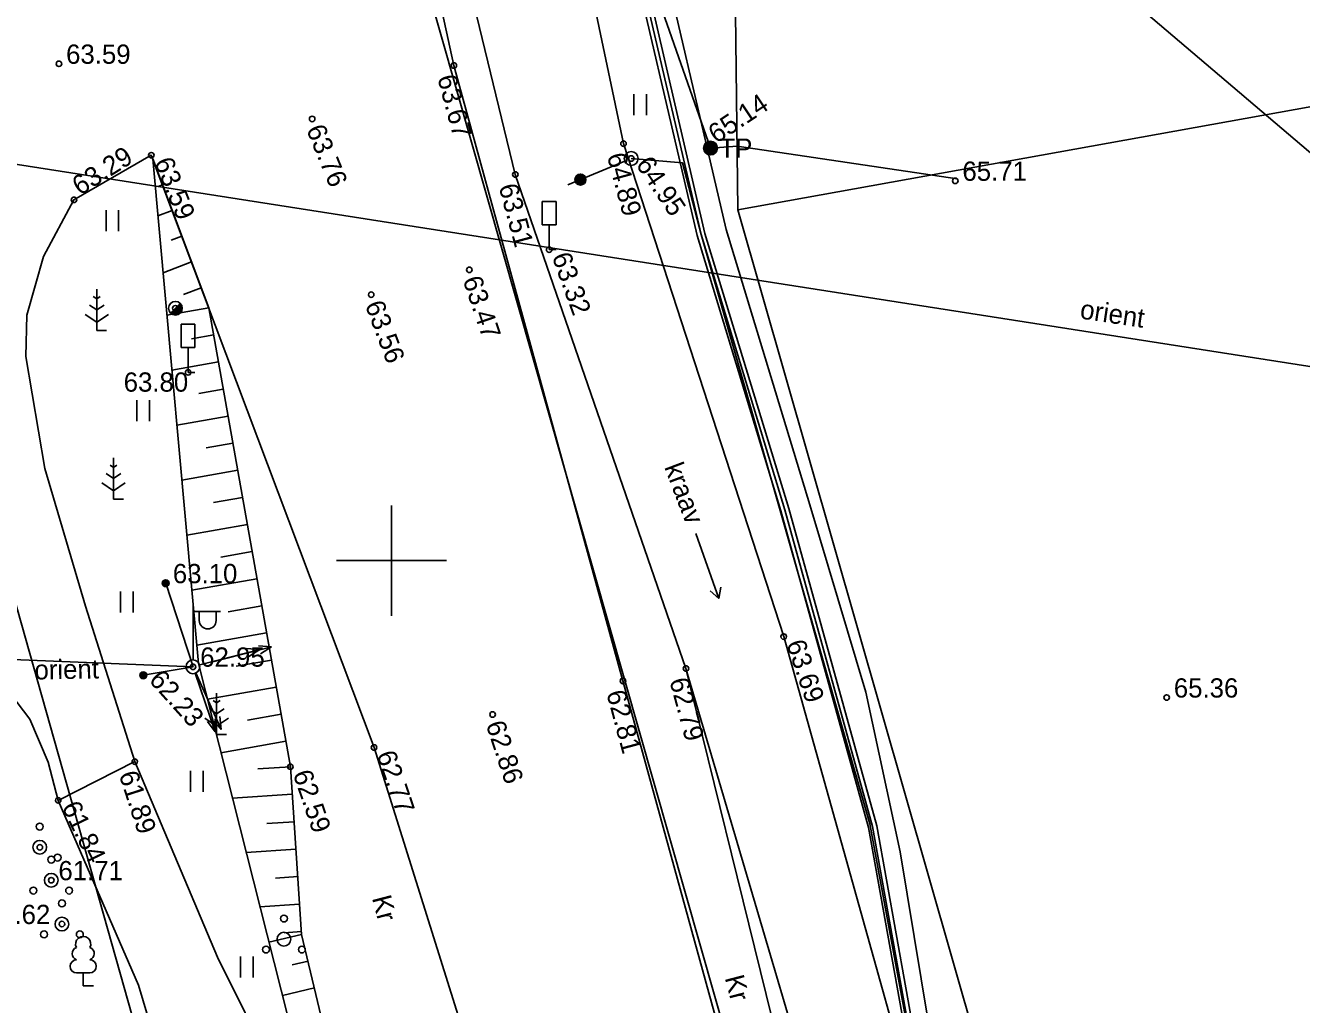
# Model space of a CAD drawing. Extents: x 640470 to 644697, y 6457238 to 6460985.
# Drawn here: x 641436.71 to 641483.06, y 6457983.87 to 6458019.44 of the extents above; entities that cross this region are included whole.
import ezdxf

# ---------------------------------------------------------------- set-up
doc = ezdxf.new("R2010")
doc.units = 0
for name, color, linetype in [('HALJASTUS', 7, 'Continuous'), ('KORGUS', 7, 'Continuous'), ('LIIKLUS', 7, 'Continuous'), ('MOOTKORG', 7, 'Continuous'), ('MOOTMPUNKT', 7, 'Continuous'), ('MOOTPIIR', 7, 'Continuous'), ('MPKAABEL', 7, 'Continuous'), ('MPOHULIIN', 7, 'Continuous'), ('PIIR', 7, 'Continuous'), ('POST', 7, 'Continuous'), ('PUU', 7, 'Continuous'), ('RELJEEF', 7, 'Continuous'), ('SIOHULIIN', 7, 'Continuous'), ('SITRASS', 7, 'Continuous'), ('TEE', 7, 'Continuous'), ('VEEKOGU', 7, 'Continuous'), ('VORK', 7, 'Continuous'), ('VTRASS', 7, 'Continuous')]:
    doc.layers.add(name, color=color, linetype=linetype)

msp = doc.modelspace()

# ---------------------------------------------------------------- linework, layer by layer
at = {"layer": 'HALJASTUS'}
for p, q in [((641458.808, 6458016.189), (641458.808, 6458016.95)), ((641459.263, 6458016.189), (641459.263, 6458016.95)), ((641439.635, 6458011.968), (641439.635, 6458012.729)), ((641440.09, 6458011.968), (641440.09, 6458012.729)), ((641440.759, 6458005.073), (641440.759, 6458005.834)), ((641441.215, 6458005.073), (641441.215, 6458005.834)), ((641440.162, 6457998.112), (641440.162, 6457998.873)), ((641440.617, 6457998.112), (641440.617, 6457998.873)), ((641442.702, 6457991.604), (641442.702, 6457992.365)), ((641443.157, 6457991.604), (641443.157, 6457992.365)), ((641444.518, 6457984.858), (641444.518, 6457985.619)), ((641444.973, 6457984.858), (641444.973, 6457985.619))]:
    msp.add_line(p, q, dxfattribs=at)
msp.add_lwpolyline([(641498.237, 6457996.328), (641506.582, 6458000.932), (641497.518, 6458009.693), (641492.241, 6458017.666), (641471.087, 6458032.883), (641456.782, 6458028.715), (641461.59, 6458014.99), (641462.56, 6458015.06), (641470.55, 6458013.87)], dxfattribs=at)
at = {"layer": 'KORGUS'}
for centre in [(641437.924, 6458018.052), (641452.27, 6458017.99), (641447.122, 6458016.048), (641458.43, 6458015.15), (641441.28, 6458014.73), (641458.71, 6458014.61), (641461.59, 6458014.99), (641454.5, 6458014.03), (641470.48, 6458013.8), (641438.47, 6458013.11), (641455.73, 6458011.3), (641452.83, 6458010.566), (641449.267, 6458009.662), (641442.616, 6458006.839), (641441.802, 6457999.18), (641464.25, 6457997.24), (641460.7, 6457996.08), (641440.986, 6457995.834), (641458.41, 6457995.63), (641478.159, 6457995.025), (641453.675, 6457994.41), (641449.37, 6457993.21), (641440.679, 6457992.698), (641446.33, 6457992.51), (641437.898, 6457991.29), (641437.231, 6457989.583), (641438.033, 6457986.797)]:
    msp.add_circle(centre, 0.1, dxfattribs=at)
at = {"layer": 'LIIKLUS'}
for p, q in [((641455.48, 6458013.05), (641455.48, 6458012.2)), ((641455.98, 6458013.05), (641455.48, 6458013.05)), ((641455.98, 6458013.05), (641455.98, 6458012.2)), ((641455.98, 6458012.2), (641455.48, 6458012.2)), ((641455.73, 6458012.2), (641455.73, 6458011.3)), ((641455.98, 6458011.3), (641455.73, 6458011.3)), ((641442.366, 6458008.589), (641442.366, 6458007.739)), ((641442.866, 6458008.589), (641442.366, 6458008.589)), ((641442.866, 6458008.589), (641442.866, 6458007.739)), ((641442.866, 6458007.739), (641442.366, 6458007.739)), ((641442.616, 6458007.739), (641442.616, 6458006.839)), ((641442.866, 6458006.839), (641442.616, 6458006.839))]:
    msp.add_line(p, q, dxfattribs=at)
at = {"layer": 'MOOTMPUNKT'}
for centre in [(641442.153, 6458009.169), (641442.793, 6457996.143), (641437.645, 6457988.388)]:
    msp.add_circle(centre, 0.1, dxfattribs=at)
at = {"layer": 'MOOTPIIR'}
msp.add_lwpolyline([(641481.73, 6457914.006), (641445.708, 6458040.521), (641464.724, 6458030.69), (641533.412, 6457972.27), (641558.698, 6457951.252), (641552.246, 6457939.7), (641490.197, 6457841.738)], dxfattribs=at)
at = {"layer": 'MPKAABEL'}
msp.add_lwpolyline([(641442.795, 6457996.147), (641434.145, 6457996.489), (641418.112, 6457991.867)], dxfattribs=at)
at = {"layer": 'MPOHULIIN'}
for p, q in [((641443.037, 6457996.209), (641445.216, 6457996.768)), ((641443.465, 6457996.316), (641445.645, 6457996.874)), ((641445.216, 6457996.768), (641444.742, 6457996.802)), ((641445.216, 6457996.768), (641444.816, 6457996.512)), ((641445.645, 6457996.874), (641445.171, 6457996.908)), ((641445.645, 6457996.874), (641445.244, 6457996.618)), ((641442.795, 6457996.147), (641442.795, 6457996.147)), ((641442.795, 6457996.147), (641442.795, 6457996.147)), ((641442.795, 6457996.147), (641442.795, 6457996.147)), ((641443.223, 6457996.254), (641443.223, 6457996.254)), ((641442.876, 6457995.91), (641443.604, 6457993.781)), ((641442.897, 6457995.918), (641443.812, 6457993.863)), ((641443.812, 6457993.863), (641443.766, 6457994.336)), ((641443.604, 6457993.781), (641443.318, 6457994.161)), ((641443.812, 6457993.863), (641443.492, 6457994.215)), ((641443.604, 6457993.781), (641443.6, 6457994.257))]:
    msp.add_line(p, q, dxfattribs=at)
at = {"layer": 'PIIR'}
for points in [[(641395.63, 6458127.16), (641412.9, 6458082.12), (641427.31, 6458030.43), (641442.38, 6457977.11), (641451.93, 6457947.63), (641462.78, 6457910.93), (641468.45, 6457913.19), (641493.46, 6457821.79), (641507.79, 6457851.19), (641480.81, 6457949.08), (641462.58, 6458012.74), (641461.82, 6458077.06), (641454.74, 6458125.42), (641455.34, 6458127.27), (641442.85, 6458140.04)], [(641442.38, 6457977.11), (641427.31, 6458030.43), (641295.62, 6457988.47), (641331.23, 6457942.37)], [(641533.09, 6457980.62), (641495.07, 6458018.6), (641462.58, 6458012.74), (641480.81, 6457949.08), (641507.44, 6457959.09)]]:
    msp.add_lwpolyline(points, close=True, dxfattribs=at)
at = {"layer": 'POST'}
for p, q in [((641441.976, 6458008.993), (641442.33, 6458009.346)), ((641441.802, 6457999.18), (641442.795, 6457996.147)), ((641442.795, 6457996.397), (641442.795, 6457998.397)), ((641442.795, 6457998.147), (641443.795, 6457998.147)), ((641443.022, 6457997.826), (641443.022, 6457998.147)), ((641443.634, 6457997.826), (641443.634, 6457998.147)), ((641442.795, 6457996.147), (641440.986, 6457995.834)), ((641442.795, 6457996.147), (641442.795, 6457996.147))]:
    msp.add_line(p, q, dxfattribs=at)
for centre, radius in [((641461.59, 6458014.99), 0.25), ((641461.59, 6458014.99), 0.225), ((641461.59, 6458014.99), 0.2), ((641461.59, 6458014.99), 0.175), ((641458.71, 6458014.61), 0.25), ((641461.59, 6458014.99), 0.15), ((641461.59, 6458014.99), 0.125), ((641461.59, 6458014.99), 0.1), ((641461.59, 6458014.99), 0.075), ((641461.59, 6458014.99), 0.05), ((641461.59, 6458014.99), 0.025), ((641442.153, 6458009.169), 0.25), ((641441.802, 6457999.18), 0.125), ((641441.802, 6457999.18), 0.105), ((641441.802, 6457999.18), 0.0851), ((641441.802, 6457999.18), 0.0651), ((641441.802, 6457999.18), 0.0451), ((641441.802, 6457999.18), 0.0251), ((641441.802, 6457999.18), 0.00511), ((641442.793, 6457996.143), 0.25), ((641440.986, 6457995.834), 0.125), ((641440.986, 6457995.834), 0.105), ((641440.986, 6457995.834), 0.0851), ((641440.986, 6457995.834), 0.0651), ((641440.986, 6457995.834), 0.0451), ((641440.986, 6457995.834), 0.0251), ((641440.986, 6457995.834), 0.00511)]:
    msp.add_circle(centre, radius, dxfattribs=at)
for centre, radius, start, end in [((641442.153, 6458009.169), 0.225, 224.8541, 45.0356), ((641442.153, 6458009.169), 0.2, 224.8427, 45.047), ((641442.153, 6458009.169), 0.175, 224.8281, 45.0616), ((641442.153, 6458009.169), 0.15, 224.8087, 45.081), ((641442.153, 6458009.169), 0.125, 224.7814, 45.1083), ((641442.153, 6458009.169), 0.1, 224.7406, 45.1491), ((641442.153, 6458009.169), 0.075, 224.6725, 45.2172), ((641442.153, 6458009.169), 0.05, 224.5363, 45.3534), ((641442.153, 6458009.169), 0.025, 224.1278, 45.7619), ((641443.328, 6457997.826), 0.306, 180, 0)]:
    msp.add_arc(centre, radius, start, end, dxfattribs=at)
at = {"layer": 'PUU'}
for p, q in [((641439.297, 6458009.51), (641439.172, 6458009.593)), ((641439.297, 6458009.86), (641439.297, 6458008.36)), ((641439.421, 6458009.593), (641439.297, 6458009.51)), ((641439.297, 6458009.11), (641439.03, 6458009.287)), ((641439.563, 6458009.287), (641439.297, 6458009.11)), ((641438.872, 6458008.949), (641439.297, 6458008.666)), ((641439.297, 6458008.666), (641439.721, 6458008.949)), ((641439.657, 6458008.36), (641439.297, 6458008.36)), ((641439.906, 6458003.735), (641439.906, 6458002.235)), ((641439.906, 6458002.985), (641439.64, 6458003.163)), ((641439.906, 6458003.385), (641439.782, 6458003.468)), ((641440.031, 6458003.468), (641439.906, 6458003.385)), ((641440.173, 6458003.163), (641439.906, 6458002.985)), ((641439.482, 6458002.825), (641439.906, 6458002.542)), ((641439.906, 6458002.542), (641440.331, 6458002.825)), ((641440.266, 6458002.235), (641439.906, 6458002.235)), ((641443.653, 6457994.834), (641443.529, 6457994.917)), ((641443.653, 6457995.184), (641443.653, 6457993.684)), ((641443.778, 6457994.917), (641443.653, 6457994.834)), ((641443.653, 6457994.434), (641443.387, 6457994.612)), ((641443.92, 6457994.612), (641443.653, 6457994.434)), ((641443.229, 6457994.274), (641443.653, 6457993.991)), ((641443.653, 6457993.991), (641444.077, 6457994.274)), ((641444.013, 6457993.684), (641443.653, 6457993.684)), ((641439.045, 6457985.021), (641438.565, 6457985.021)), ((641438.805, 6457984.546), (641438.805, 6457985.021)), ((641439.185, 6457984.546), (641438.805, 6457984.546))]:
    msp.add_line(p, q, dxfattribs=at)
for centre, radius in [((641437.225, 6457990.337), 0.125), ((641437.225, 6457989.587), 0.25), ((641437.645, 6457989.138), 0.125), ((641437.875, 6457989.212), 0.125), ((641437.645, 6457988.388), 0.25), ((641436.995, 6457988.013), 0.125), ((641438.295, 6457988.013), 0.125), ((641438.033, 6457987.547), 0.125), ((641438.033, 6457986.797), 0.25), ((641446.097, 6457986.996), 0.125), ((641437.383, 6457986.422), 0.125), ((641438.683, 6457986.422), 0.125), ((641446.097, 6457986.246), 0.25), ((641445.447, 6457985.871), 0.125), ((641446.747, 6457985.871), 0.125)]:
    msp.add_circle(centre, radius, dxfattribs=at)
for centre, radius, start, end in [((641438.805, 6457986.066), 0.277, 332.5799, 207.4201), ((641438.567, 6457985.259), 0.238, 90.0016, 269.3953), ((641438.635, 6457985.719), 0.233, 109.0217, 253.1415), ((641438.975, 6457985.719), 0.233, 286.8508, 70.9859), ((641439.042, 6457985.259), 0.238, 270.6047, 89.9984)]:
    msp.add_arc(centre, radius, start, end, dxfattribs=at)
at = {"layer": 'RELJEEF'}
for p, q in [((641441.331, 6458014.593), (641441.331, 6458014.593)), ((641441.684, 6458013.657), (641441.555, 6458013.608)), ((641442.037, 6458012.722), (641441.518, 6458012.526)), ((641442.39, 6458011.786), (641442.001, 6458011.639)), ((641442.743, 6458010.851), (641441.705, 6458010.459)), ((641443.096, 6458009.915), (641442.448, 6458009.67)), ((641443.37, 6458009.19), (641441.845, 6458008.919)), ((641443.545, 6458008.205), (641442.74, 6458008.063)), ((641443.719, 6458007.221), (641442.026, 6458006.92)), ((641443.894, 6458006.236), (641443.005, 6458006.078)), ((641444.069, 6458005.252), (641442.206, 6458004.921)), ((641444.244, 6458004.267), (641443.27, 6458004.094)), ((641444.418, 6458003.282), (641442.387, 6458002.922)), ((641444.593, 6458002.298), (641443.535, 6458002.11)), ((641444.768, 6458001.313), (641442.568, 6458000.923)), ((641444.943, 6458000.328), (641443.801, 6458000.126)), ((641445.117, 6457999.344), (641442.749, 6457998.924)), ((641445.292, 6457998.359), (641444.066, 6457998.142)), ((641445.467, 6457997.375), (641442.93, 6457996.924)), ((641445.641, 6457996.39), (641444.357, 6457996.162)), ((641445.816, 6457995.405), (641443.318, 6457994.962)), ((641445.991, 6457994.421), (641444.778, 6457994.205)), ((641446.166, 6457993.436), (641443.81, 6457993.018)), ((641446.33, 6457992.51), (641445.154, 6457992.431)), ((641446.397, 6457991.512), (641444.228, 6457991.366)), ((641446.464, 6457990.515), (641445.471, 6457990.448)), ((641446.532, 6457989.517), (641444.727, 6457989.395)), ((641446.599, 6457988.519), (641445.787, 6457988.464)), ((641446.666, 6457987.521), (641445.225, 6457987.424)), ((641446.74, 6457986.42), (641445.551, 6457986.138)), ((641446.733, 6457986.524), (641446.104, 6457986.481)), ((641446.971, 6457985.447), (641446.391, 6457985.309)), ((641447.202, 6457984.474), (641446.041, 6457984.199))]:
    msp.add_line(p, q, dxfattribs=at)
for points in [[(641441.331, 6458014.593), (641443.37, 6458009.19), (641446.33, 6457992.51), (641446.74, 6457986.42), (641448.28, 6457979.93), (641452.49, 6457976.38), (641455.12, 6457969.34), (641458.08, 6457960.54), (641461.08, 6457951.63), (641466.41, 6457932.85), (641471.43, 6457915.65), (641476.91, 6457898.86)], [(641461.538, 6457941.959), (641455.46, 6457961.05), (641453.74, 6457968.84), (641451.88, 6457975.3), (641447.24, 6457979.46), (641442.99, 6457996.26), (641441.331, 6458014.593)]]:
    msp.add_lwpolyline(points, dxfattribs=at)
at = {"layer": 'SIOHULIIN'}
for p, q in [((641458.479, 6458014.514), (641456.409, 6458013.656)), ((641458.71, 6458014.61), (641458.71, 6458014.61))]:
    msp.add_line(p, q, dxfattribs=at)
for radius in [0.199, 0.19, 0.18, 0.171, 0.162, 0.152, 0.143, 0.133, 0.124, 0.114, 0.105, 0.0953, 0.0858, 0.0763, 0.0669, 0.0574, 0.0479, 0.0385, 0.029, 0.0195, 0.0101, 0.00061]:
    msp.add_circle((641456.867, 6458013.846), radius, dxfattribs=at)
at = {"layer": 'SITRASS'}
for points in [[(641482.38, 6457933.71), (641478.76, 6457947.26), (641475.4, 6457956.78), (641472.87, 6457963.06), (641470.23, 6457976.87), (641469.07, 6457980.59), (641467.33, 6457990.31), (641464.15, 6458001.81), (641461.11, 6458011.81), (641458.26, 6458024.03), (641456.07, 6458035.16), (641453.96, 6458045.48), (641452.52, 6458050.79), (641452.13, 6458051.22), (641450.47, 6458051.31), (641447.62, 6458051.27), (641427.57, 6458045.5), (641418.88, 6458043.07), (641409.22, 6458040.61)], [(641482.92, 6457933.76), (641480.79, 6457942.56), (641479.3, 6457947.31), (641474.82, 6457961.65), (641471.36, 6457975.48), (641470.01, 6457980.78), (641469.5, 6457983.27), (641468.48, 6457989.42), (641467.23, 6457995.22), (641465.2, 6458002.03), (641462.16, 6458012.03), (641459.31, 6458024.25), (641457.12, 6458035.38), (641455.01, 6458045.7), (641453.57, 6458051.01), (641453.18, 6458051.44), (641452.2, 6458051.37)], [(641506.249, 6457836.488), (641503.97, 6457846.59), (641501.18, 6457860.01), (641498.67, 6457870.22), (641495.95, 6457880.69), (641492.73, 6457893.34), (641490.18, 6457902.74), (641487.55, 6457913.43), (641484.82, 6457924.69), (641482.53, 6457933.75), (641478.9, 6457947.3), (641475.54, 6457956.83), (641473.02, 6457963.1), (641470.38, 6457976.91), (641469.23, 6457980.57), (641467.48, 6457990.34), (641464.29, 6458001.85), (641461.25, 6458011.85), (641458.41, 6458024.06), (641456.22, 6458035.19), (641454.11, 6458045.51), (641452.66, 6458050.86), (641452.2, 6458051.37)], [(641452.2, 6458051.37), (641452.8, 6458050.93), (641454.26, 6458045.54), (641456.37, 6458035.22), (641458.56, 6458024.09), (641461.39, 6458011.89), (641464.43, 6458001.89), (641467.63, 6457990.37), (641469.39, 6457980.55), (641470.53, 6457976.95), (641473.17, 6457963.14), (641479.04, 6457947.34), (641482.68, 6457933.79), (641484.97, 6457924.73), (641487.559, 6457914.05), (641490.33, 6457902.78), (641492.88, 6457893.38), (641496.1, 6457880.73), (641498.82, 6457870.26), (641501.33, 6457860.04), (641504.12, 6457846.62), (641506.371, 6457836.614)], [(641469.16, 6457980.79), (641467.382, 6457990.438), (641461.25, 6458011.85), (641460.575, 6458014.453), (641458.71, 6458014.61)]]:
    msp.add_lwpolyline(points, dxfattribs=at)
at = {"layer": 'TEE'}
for points in [[(641503.399, 6457834.663), (641498.44, 6457851.98), (641492.92, 6457871.94), (641487.23, 6457891.64), (641481.14, 6457913.6), (641475.37, 6457934.69), (641469.88, 6457954.45), (641464.95, 6457971.91), (641458.41, 6457995.63), (641452.27, 6458017.99), (641444.4, 6458054.12), (641441.579, 6458063.319)], [(641437.898, 6457991.29), (641440.679, 6457992.698), (641438.884, 6457998.34), (641437.41, 6458003.35), (641436.72, 6458007.42), (641436.76, 6458008.92), (641437.36, 6458011.05), (641438.47, 6458013.11), (641441.28, 6458014.73), (641449.37, 6457993.21), (641456.69, 6457969.87), (641460.622, 6457958.498), (641462.57, 6457952.24), (641468.32, 6457933.12), (641475.16, 6457911.81), (641481.8, 6457890.22), (641487.3, 6457869.99), (641492.63, 6457850.44), (641497.406, 6457833.252)], [(641428.075, 6457993.014), (641432.585, 6457995.956), (641433.765, 6457996.41), (641434.873, 6457996.259), (641435.908, 6457995.505), (641436.865, 6457994.246), (641437.536, 6457992.675), (641437.898, 6457991.29)], [(641547.15, 6457911.6), (641539.511, 6457895.368), (641532.646, 6457883.608), (641513.49, 6457852.49), (641507.31, 6457843.33), (641506.38, 6457842.7), (641504.09, 6457841.8), (641503.24, 6457841.82), (641502.55, 6457842.54), (641500.05, 6457852.54), (641495.04, 6457872.36), (641489.39, 6457892.26), (641483.02, 6457914.59), (641477.74, 6457935.39), (641471.63, 6457954.85), (641469.556, 6457961.288), (641466.56, 6457972.29), (641460.664, 6457996.184)], [(641466.41, 6457932.85), (641473.769, 6457911.187), (641476.95, 6457898.812), (641474.157, 6457901.825), (641472.071, 6457905.983), (641469.414, 6457909.998), (641462.289, 6457931.667), (641456.139, 6457950.089), (641452.512, 6457961.566), (641449.679, 6457971.472), (641444.688, 6457983.576), (641443.68, 6457985.593), (641440.679, 6457992.698)], [(641437.898, 6457991.29), (641440.809, 6457984.571), (641444.519, 6457972.13), (641442.761, 6457970.542), (641426.517, 6457965.611)]]:
    msp.add_lwpolyline(points, dxfattribs=at)
at = {"layer": 'VEEKOGU'}
for p in [(641461.061, 6458000.988), (641461.968, 6457999.036), (641461.578, 6457998.899)]:
    msp.add_line(p, (641461.892, 6457998.63), dxfattribs=at)
msp.add_lwpolyline([(641445.84, 6458053.25), (641447.33, 6458054.66), (641448.73, 6458054.93), (641450.04, 6458054.48), (641450.396, 6458051.835), (641453.252, 6458038.558), (641454.873, 6458032.095), (641458.43, 6458015.15), (641464.25, 6457997.24), (641471.65, 6457970.77), (641478.12, 6457950.2), (641477.89, 6457949.43), (641477.45, 6457948.96), (641476.37, 6457948.61), (641475.49, 6457948.65), (641474.92, 6457949.01), (641472.95, 6457955.19), (641467.56, 6457972.81), (641460.7, 6457996.08), (641454.5, 6458014.03), (641448.21, 6458039.95)], close=True, dxfattribs=at)
at = {"layer": 'VORK'}
for p, q in [((641450, 6458002), (641450, 6457998)), ((641448, 6458000), (641452, 6458000))]:
    msp.add_line(p, q, dxfattribs=at)
at = {"layer": 'VTRASS'}
msp.add_lwpolyline([(641414.877, 6457993.457), (641415.134, 6458000.619), (641427.652, 6458015.765), (641513.261, 6458002.374)], dxfattribs=at)

# ---------------------------------------------------------------- texts
at = {"layer": 'KORGUS'}
for s, p in [(' 63.59', (641437.924, 6458018.052)), (' 65.71', (641470.48, 6458013.8)), (' 63.80', (641440.016, 6458006.139)), (' 63.10', (641441.802, 6457999.18)), (' 65.36', (641478.159, 6457995.025)), (' 61.62', (641435.008, 6457986.797))]:
    msp.add_text(s, height=0.7, dxfattribs=at).set_placement(p)
for s, rotation, p in [(' 63.67', 284.9967, (641451.594, 6458017.809)), (' 65.14', 33.5404, (641461.59, 6458014.99)), (' 63.76', 292.1955, (641446.798, 6458015.916)), (' 63.29', 32.3001, (641438.47, 6458013.11)), (' 64.89', 284.9967, (641457.754, 6458014.969)), (' 63.59', 291.8436, (641441.28, 6458014.73)), (' 64.95', 303.9032, (641458.71, 6458014.61)), (' 63.51', 284.9967, (641453.824, 6458013.849)), (' 63.32', 289.8103, (641455.73, 6458011.3)), (' 63.47', 288.6684, (641452.498, 6458010.454)), (' 63.56', 290.6449, (641448.939, 6458009.539)), (' 63.69', 288.6672, (641464.25, 6457997.24)), (' 62.23', 312.0161, (641440.986, 6457995.834)), (' 62.79', 284.9967, (641460.024, 6457995.899)), (' 62.81', 284.9967, (641457.734, 6457995.449)), (' 62.86', 288.0998, (641453.342, 6457994.302)), (' 62.77', 288.6672, (641449.37, 6457993.21)), (' 61.89', 287.9571, (641440.013, 6457992.483)), (' 62.59', 288.6672, (641446.33, 6457992.51)), (' 61.84', 295.6973, (641437.898, 6457991.29))]:
    msp.add_text(s, height=0.7, rotation=rotation, dxfattribs=at).set_placement(p)
at = {"layer": 'MOOTKORG'}
for s, p in [(' 62.95', (641442.795, 6457996.147)), (' 61.71', (641437.645, 6457988.388))]:
    msp.add_text(s, height=0.7, dxfattribs=at).set_placement(p)
at = {"layer": 'MPKAABEL'}
msp.add_text('orient', height=0.7, rotation=0.9687, dxfattribs=at).set_placement((641437.04, 6457995.682))
at = {"layer": 'POST'}
msp.add_text('TP', height=0.7, dxfattribs=at).set_placement((641461.916, 6458014.637))
at = {"layer": 'TEE'}
for p in [(641449.291, 6457987.744), (641462.105, 6457984.846)]:
    msp.add_text('Kr', height=0.7, rotation=284.6529, dxfattribs=at).set_placement(p)
at = {"layer": 'VEEKOGU'}
msp.add_text('kraav', height=0.7, rotation=290.7975, dxfattribs=at).set_placement((641459.904, 6458003.402))
at = {"layer": 'VTRASS'}
msp.add_text('orient', height=0.7, rotation=351.504, dxfattribs=at).set_placement((641474.982, 6458008.802))

doc.saveas('drawing.dxf')
